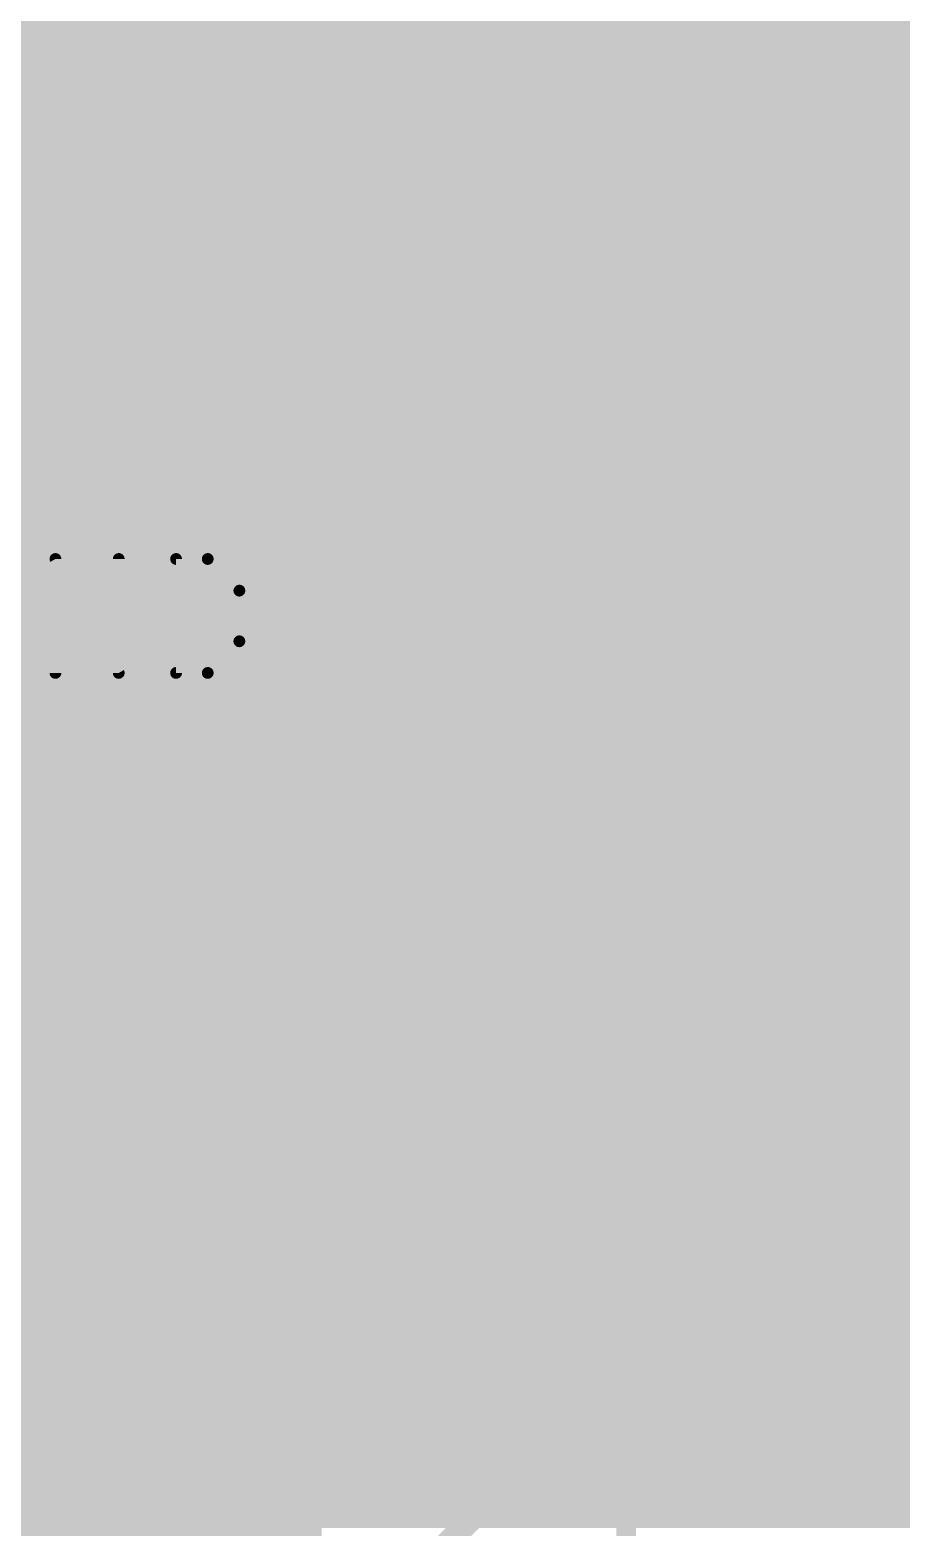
# Model space of a CAD drawing. Extents: x -50 to 50, y 0 to 88.
# Drawn here: x -13.32 to -7.68, y 9.76 to 19.44 of the extents above; entities that cross this region are included whole.
import ezdxf

# ---------------------------------------------------------------- set-up
doc = ezdxf.new("R2010")
doc.units = 0
for name, color, linetype in [('1', 12, 'CONTINUOUS'), ('16', 132, 'CONTINUOUS'), ('17', 110, 'CONTINUOUS'), ('21', 253, 'CONTINUOUS')]:
    doc.layers.add(name, color=color, linetype=linetype)

# ---------------------------------------------------------------- blocks, each defined once
blk = doc.blocks.new('RECT')
blk.add_solid([(-0.5, -0.5), (0.5, -0.5), (-0.5, 0.5), (0.5, 0.5)])
blk = doc.blocks.new('ROUNDP')
at = {"const_width": 0.5}
blk.add_lwpolyline([(0, -0.25, 1), (0, 0.25, 1), (0, -0.25)], format="xyb", dxfattribs=at)

msp = doc.modelspace()

# ---------------------------------------------------------------- linework, layer by layer
at = {"layer": '1'}
for points, const_width in [([(-10.16, 17.78), (-10.16, 21.59)], 2), ([(-11.5624, 20.302), (-11.5624, 17.501)], 0.5), ([(-8.7576, 18.6257), (-8.7576, 19.6876)], 0.5), ([(-49.4738, 19.5), (-11.5624, 19.5)], 0.5), ([(-8.7576, 19.5), (3.6776, 19.5)], 0.5), ([(-7.899, 19.1824), (-8.4144, 18.9689)], 0.5), ([(-7.341, 19.1824), (-7.899, 19.1824)], 0.5), ([(-49.4738, 19), (-11.5624, 19)], 0.5), ([(-8.7576, 19), (-8.3393, 19)], 0.5), ([(-8.4144, 18.9689), (-8.7576, 18.6257)], 0.5), ([(-7.62, 13.97), (-7.62, 17.78)], 2), ([(-49.4738, 18.5), (-11.5624, 18.5)], 0.5), ([(-49.4738, 18), (-11.5624, 18)], 0.5), ([(-49.4738, 17.5), (-11.562, 17.5)], 0.5), ([(-11.5624, 17.501), (-11.3489, 16.9856)], 0.5), ([(-49.4738, 17), (-11.3549, 17)], 0.5), ([(-11.3489, 16.9856), (-10.9544, 16.5911)], 0.5), ([(-9.3656, 16.5911), (-9.0224, 16.9343)], 0.5), ([(-9.0224, 16.9343), (-9.0224, 15.8724)], 0.5), ([(-10.9544, 16.5911), (-10.439, 16.3776)], 0.5), ([(-9.881, 16.3776), (-9.3656, 16.5911)], 0.5), ([(-49.4738, 16.5), (-10.7345, 16.5)], 0.5), ([(-9.5855, 16.5), (-9.0224, 16.5)], 0.5), ([(-10.439, 16.3776), (-9.881, 16.3776)], 0.5), ([(-49.4738, 16), (-9.0224, 16)], 0.5), ([(-11.8084, 15.8724), (-12.5076, 15.5828)], 0.5), ([(-9.0224, 15.8724), (-11.8084, 15.8724)], 0.5), ([(-12.5076, 15.5828), (-13.0428, 15.0476)], 0.5), ([(-49.4738, 15.5), (-12.5904, 15.5)], 0.5), ([(-17.78, 7.62), (-11.43, 13.97)], 3), ([(-11.43, 13.97), (-7.62, 13.97)], 3), ([(-13.0428, 15.0476), (-19.3928, 8.6976)], 0.5), ([(-49.4738, 15), (-13.0904, 15)], 0.5), ([(-13.6927, 9.0169), (-10.642, 12.0676)], 0.5), ([(-10.642, 12.0676), (-7.2416, 12.0676)], 0.5), ([(-10.7096, 12), (-5.883, 12)], 0.5), ([(-11.2096, 11.5), (-4.5568, 11.5)], 0.5), ([(-11.7096, 11), (-4.0568, 11)], 0.5), ([(-12.2096, 10.5), (-3.5568, 10.5)], 0.5), ([(-12.7096, 10), (-3.0694, 10)], 0.5)]:
    msp.add_lwpolyline(points, dxfattribs=dict(at, const_width=const_width))
for points, const_width in [([(-11.5624, 19.375, 1), (-11.5624, 19.625)], 0.25), ([(-8.7576, 19.625, 1), (-8.7576, 19.375)], 0.25), ([(-7.899, 19.3074, 1), (-7.899, 19.0574)], 0.25), ([(-7.8511, 19.0669, 1), (-7.9468, 19.2979)], 0.25), ([(-11.5624, 18.875, 1), (-11.5624, 19.125)], 0.25), ([(-8.7576, 19.125, 1), (-8.7576, 18.875)], 0.25), ([(-8.4622, 19.0844, 1), (-8.3666, 18.8534)], 0.25), ([(-8.326, 18.8805, 1), (-8.5028, 19.0573)], 0.25), ([(-8.3393, 18.875, 1), (-8.3393, 19.125)], 0.25), ([(-8.846, 18.7141, 1), (-8.6692, 18.5373)], 0.25), ([(-7.12, 17.78, 1), (-8.12, 17.78)], 1), ([(-11.5624, 18.375, 1), (-11.5624, 18.625)], 0.25), ([(-8.8826, 18.6257, 1), (-8.6326, 18.6257)], 0.25), ([(-11.5624, 17.875, 1), (-11.5624, 18.125)], 0.25), ([(-10.66, 17.78, 1), (-9.66, 17.78)], 1), ([(-11.4469, 17.5489, 1), (-11.6779, 17.4532)], 0.25), ([(-11.562, 17.375, 1), (-11.562, 17.625)], 0.25), ([(-11.6874, 17.501, 1), (-11.4374, 17.501)], 0.25), ([(-11.2605, 17.074, 1), (-11.4373, 16.8972)], 0.25), ([(-11.3549, 16.875, 1), (-11.3549, 17.125)], 0.25), ([(-11.4644, 16.9378, 1), (-11.2334, 17.0334)], 0.25), ([(-8.8974, 16.9343, 1), (-9.1474, 16.9343)], 0.25), ([(-8.934, 16.8459, 1), (-9.1108, 17.0227)], 0.25), ([(-10.9066, 16.7066, 1), (-11.0022, 16.4756)], 0.25), ([(-9.3178, 16.4756, 1), (-9.4134, 16.7066)], 0.25), ([(-11.0428, 16.5027, 1), (-10.866, 16.6795)], 0.25), ([(-10.7345, 16.375, 1), (-10.7345, 16.625)], 0.25), ([(-9.5855, 16.625, 1), (-9.5855, 16.375)], 0.25), ([(-9.454, 16.6795, 1), (-9.2772, 16.5027)], 0.25), ([(-9.0224, 16.375, 1), (-9.0224, 16.625)], 0.25), ([(-10.439, 16.5026, 1), (-10.439, 16.2526)], 0.25), ([(-10.4868, 16.2621, 1), (-10.3911, 16.4931)], 0.25), ([(-9.9289, 16.4931, 1), (-9.8332, 16.2621)], 0.25), ([(-9.881, 16.2526, 1), (-9.881, 16.5026)], 0.25), ([(-9.0224, 15.875, 1), (-9.0224, 16.125)], 0.25), ([(-11.8084, 15.9974, 1), (-11.8084, 15.7474)], 0.25), ([(-11.7606, 15.7569, 1), (-11.8562, 15.9879)], 0.25), ([(-9.0224, 15.7474, 1), (-9.0224, 15.9974)], 0.25), ([(-9.1474, 15.8724, 1), (-8.8974, 15.8724)], 0.25), ([(-12.5555, 15.6983, 1), (-12.4598, 15.4673)], 0.25), ([(-12.4192, 15.4944, 1), (-12.596, 15.6712)], 0.25), ([(-12.5904, 15.375, 1), (-12.5904, 15.625)], 0.25), ([(-11.43, 14.72, 1), (-11.43, 13.22)], 1.5), ([(-10.8997, 13.4397, 1), (-11.9603, 14.5003)], 1.5), ([(-7.62, 13.22, 1), (-7.62, 14.72)], 1.5), ([(-12.9544, 14.9592, 1), (-13.1312, 15.136)], 0.25), ([(-13.1312, 15.136, 1), (-12.9544, 14.9592)], 0.25), ([(-13.0904, 14.875, 1), (-13.0904, 15.125)], 0.25), ([(-8.12, 13.97, 1), (-7.12, 13.97)], 1), ([(-10.642, 12.1926, 1), (-10.642, 11.9426)], 0.25), ([(-10.5536, 11.9792, 1), (-10.7304, 12.156)], 0.25), ([(-10.7096, 12.125, 1), (-10.7096, 11.875)], 0.25), ([(-11.2096, 11.625, 1), (-11.2096, 11.375)], 0.25), ([(-11.7096, 11.125, 1), (-11.7096, 10.875)], 0.25), ([(-12.2096, 10.625, 1), (-12.2096, 10.375)], 0.25), ([(-12.7096, 10.125, 1), (-12.7096, 9.875)], 0.25)]:
    msp.add_lwpolyline(points, format="xyb", dxfattribs=dict(at, const_width=const_width))
at = {"layer": '16'}
for points, const_width in [([(-23.7144, 19.5), (15.2186, 19.5)], 0.5), ([(-24.2144, 19), (15.2186, 19)], 0.5), ([(-10.3602, 18.7864), (-10.7301, 18.6332)], 0.5), ([(-9.9598, 18.7864), (-10.3602, 18.7864)], 0.5), ([(-9.5899, 18.6332), (-9.9598, 18.7864)], 0.5), ([(-7.8202, 18.7864), (-8.1901, 18.6332)], 0.5), ([(-7.4198, 18.7864), (-7.8202, 18.7864)], 0.5), ([(-10.7301, 18.6332), (-11.0132, 18.3501)], 0.5), ([(-9.3068, 18.3501), (-9.5899, 18.6332)], 0.5), ([(-8.1901, 18.6332), (-8.4732, 18.3501)], 0.5), ([(-24.7144, 18.5), (-10.8633, 18.5)], 0.5), ([(-9.4567, 18.5), (-8.3233, 18.5)], 0.5), ([(-11.0132, 18.3501), (-11.1664, 17.9802)], 0.5), ([(-9.1536, 17.9802), (-9.3068, 18.3501)], 0.5), ([(-8.4732, 18.3501), (-8.6264, 17.9802)], 0.5), ([(-25.2144, 18), (-11.1582, 18)], 0.5), ([(-11.1664, 17.9802), (-11.1664, 17.5798)], 0.5), ([(-9.1618, 18), (-8.6182, 18)], 0.5), ([(-9.1536, 17.5798), (-9.1536, 17.9802)], 0.5), ([(-8.6264, 17.9802), (-8.6264, 17.5798)], 0.5), ([(-11.1664, 17.5798), (-11.0132, 17.2099)], 0.5), ([(-9.3068, 17.2099), (-9.1536, 17.5798)], 0.5), ([(-8.6264, 17.5798), (-8.4732, 17.2099)], 0.5), ([(-25.7144, 17.5), (-11.1333, 17.5)], 0.5), ([(-9.1867, 17.5), (-8.5933, 17.5)], 0.5), ([(-11.0132, 17.2099), (-10.7301, 16.9268)], 0.5), ([(-9.5899, 16.9268), (-9.3068, 17.2099)], 0.5), ([(-8.4732, 17.2099), (-8.1901, 16.9268)], 0.5), ([(-26.1914, 17), (-10.8033, 17)], 0.5), ([(-9.5167, 17), (-8.2633, 17)], 0.5), ([(-10.7301, 16.9268), (-10.3602, 16.7736)], 0.5), ([(-9.9598, 16.7736), (-9.5899, 16.9268)], 0.5), ([(-8.1901, 16.9268), (-7.8202, 16.7736)], 0.5), ([(-10.3602, 16.7736), (-9.9598, 16.7736)], 0.5), ([(-7.8202, 16.7736), (-7.4198, 16.7736)], 0.5), ([(-26.1914, 16.5), (6.984, 16.5)], 0.5), ([(-26.1914, 16), (6.484, 16)], 0.5), ([(-26.1914, 15.5), (5.984, 15.5)], 0.5), ([(-26.1914, 15), (5.484, 15)], 0.5), ([(-8.2296, 12.0396), (-5.1816, 15.0876)], 0.1524), ([(-26.1914, 14.5), (4.984, 14.5)], 0.5), ([(-26.1914, 14), (-4.5076, 14)], 0.5), ([(-26.1914, 13.5), (-5.783, 13.5)], 0.5), ([(-26.1914, 13), (-6.1428, 13)], 0.5), ([(-26.1914, 12.5), (-6.1428, 12.5)], 0.5), ([(-26.1914, 12), (-5.883, 12)], 0.5), ([(-12.6492, 7.62), (-8.2296, 12.0396)], 0.1524), ([(-8.2296, 12.0396), (0, 3.81)], 0.1524), ([(-26.1914, 11.5), (16.322, 11.5)], 0.5), ([(-26.1914, 11), (16.822, 11)], 0.5), ([(-26.1914, 10.5), (17.322, 10.5)], 0.5), ([(-26.1914, 10), (17.822, 10)], 0.5)]:
    msp.add_lwpolyline(points, dxfattribs=dict(at, const_width=const_width))
for points, const_width in [([(-10.3602, 18.9114, 1), (-10.3602, 18.6614)], 0.25), ([(-10.3123, 18.6709, 1), (-10.408, 18.9019)], 0.25), ([(-9.912, 18.9019, 1), (-10.0076, 18.6709)], 0.25), ([(-9.9598, 18.6614, 1), (-9.9598, 18.9114)], 0.25), ([(-7.8202, 18.9114, 1), (-7.8202, 18.6614)], 0.25), ([(-7.7723, 18.6709, 1), (-7.868, 18.9019)], 0.25), ([(-10.7779, 18.7487, 1), (-10.6822, 18.5177)], 0.25), ([(-10.6417, 18.5448, 1), (-10.8185, 18.7216)], 0.25), ([(-9.5015, 18.7216, 1), (-9.6783, 18.5448)], 0.25), ([(-9.6378, 18.5177, 1), (-9.5421, 18.7487)], 0.25), ([(-8.2379, 18.7487, 1), (-8.1422, 18.5177)], 0.25), ([(-8.1017, 18.5448, 1), (-8.2785, 18.7216)], 0.25), ([(-10.8633, 18.375, 1), (-10.8633, 18.625)], 0.25), ([(-9.4567, 18.625, 1), (-9.4567, 18.375)], 0.25), ([(-8.3233, 18.375, 1), (-8.3233, 18.625)], 0.25), ([(-10.8977, 18.3022, 1), (-11.1287, 18.3979)], 0.25), ([(-9.1913, 18.3979, 1), (-9.4223, 18.3022)], 0.25), ([(-8.3577, 18.3022, 1), (-8.5887, 18.3979)], 0.25), ([(-11.1016, 18.4385, 1), (-10.9248, 18.2617)], 0.25), ([(-9.3952, 18.2617, 1), (-9.2184, 18.4385)], 0.25), ([(-8.5616, 18.4385, 1), (-8.3848, 18.2617)], 0.25), ([(-11.0414, 17.9802, 1), (-11.2914, 17.9802)], 0.25), ([(-11.1582, 17.875, 1), (-11.1582, 18.125)], 0.25), ([(-9.1618, 18.125, 1), (-9.1618, 17.875)], 0.25), ([(-9.0286, 17.9802, 1), (-9.2786, 17.9802)], 0.25), ([(-8.5014, 17.9802, 1), (-8.7514, 17.9802)], 0.25), ([(-8.6182, 17.875, 1), (-8.6182, 18.125)], 0.25), ([(-11.2819, 18.028, 1), (-11.0509, 17.9323)], 0.25), ([(-9.2691, 17.9323, 1), (-9.0381, 18.028)], 0.25), ([(-8.7419, 18.028, 1), (-8.5109, 17.9323)], 0.25), ([(-11.0509, 17.6276, 1), (-11.2819, 17.532)], 0.25), ([(-9.0381, 17.532, 1), (-9.2691, 17.6276)], 0.25), ([(-8.5109, 17.6276, 1), (-8.7419, 17.532)], 0.25), ([(-11.1333, 17.375, 1), (-11.1333, 17.625)], 0.25), ([(-9.1867, 17.625, 1), (-9.1867, 17.375)], 0.25), ([(-8.5933, 17.375, 1), (-8.5933, 17.625)], 0.25), ([(-11.2914, 17.5798, 1), (-11.0414, 17.5798)], 0.25), ([(-9.2786, 17.5798, 1), (-9.0286, 17.5798)], 0.25), ([(-8.7514, 17.5798, 1), (-8.5014, 17.5798)], 0.25), ([(-10.9248, 17.2983, 1), (-11.1016, 17.1215)], 0.25), ([(-9.2184, 17.1215, 1), (-9.3952, 17.2983)], 0.25), ([(-8.3848, 17.2983, 1), (-8.5616, 17.1215)], 0.25), ([(-11.1287, 17.1621, 1), (-10.8977, 17.2578)], 0.25), ([(-9.4223, 17.2578, 1), (-9.1913, 17.1621)], 0.25), ([(-8.5887, 17.1621, 1), (-8.3577, 17.2578)], 0.25), ([(-10.8033, 16.875, 1), (-10.8033, 17.125)], 0.25), ([(-9.5167, 17.125, 1), (-9.5167, 16.875)], 0.25), ([(-8.2633, 16.875, 1), (-8.2633, 17.125)], 0.25), ([(-10.6822, 17.0423, 1), (-10.7779, 16.8113)], 0.25), ([(-10.8185, 16.8384, 1), (-10.6417, 17.0152)], 0.25), ([(-9.6783, 17.0152, 1), (-9.5015, 16.8384)], 0.25), ([(-9.5421, 16.8113, 1), (-9.6378, 17.0423)], 0.25), ([(-8.1422, 17.0423, 1), (-8.2379, 16.8113)], 0.25), ([(-8.2785, 16.8384, 1), (-8.1017, 17.0152)], 0.25), ([(-10.3602, 16.8986, 1), (-10.3602, 16.6486)], 0.25), ([(-10.408, 16.6581, 1), (-10.3123, 16.8891)], 0.25), ([(-10.0076, 16.8891, 1), (-9.912, 16.6581)], 0.25), ([(-9.9598, 16.6486, 1), (-9.9598, 16.8986)], 0.25), ([(-7.8202, 16.8986, 1), (-7.8202, 16.6486)], 0.25), ([(-7.868, 16.6581, 1), (-7.7723, 16.8891)], 0.25), ([(-8.2027, 12.0665, 1), (-8.2565, 12.0127)], 0.0762), ([(-8.2565, 12.0665, 1), (-8.2027, 12.0127)], 0.0762), ([(-8.2027, 12.0127, 1), (-8.2565, 12.0665)], 0.0762)]:
    msp.add_lwpolyline(points, format="xyb", dxfattribs=dict(at, const_width=const_width))
at = {"layer": '21'}
for points, const_width in [([(-10.9883, 18.68, 1), (-11.0518, 18.68)], 0.0635), ([(-11.02, 18.7117, 1), (-11.02, 18.6483)], 0.0635), ([(-11.0518, 18.08, 1), (-10.9883, 18.08)], 0.0635), ([(-10.9884, 18.0833, 1), (-11.0516, 18.0767)], 0.0635), ([(-10.82, 16.2117, 1), (-10.82, 16.1483)], 0.0635), ([(-10.8516, 16.1767, 1), (-10.7884, 16.1833)], 0.0635), ([(-13.1326, 16.0147, 1), (-13.1707, 16.0147)], 0.0381), ([(-13.135, 16.024, 1), (-13.1683, 16.0054)], 0.0381), ([(-12.7233, 16.0147, 1), (-12.7614, 16.0147)], 0.0381), ([(-12.3523, 16.0147, 1), (-12.3904, 16.0147)], 0.0381), ([(-12.3713, 16.0338, 1), (-12.3713, 15.9957)], 0.0381), ([(-11.9621, 15.8101, 0.4142), (-12.1667, 16.0147)], 0.0762), ([(-12.1667, 16.0338, 1), (-12.1667, 15.9957)], 0.0381), ([(-12.1667, 15.9957, 1), (-12.1667, 16.0338)], 0.0381), ([(-11.9431, 15.8101, 1), (-11.9812, 15.8101)], 0.0381), ([(-11.9812, 15.8101, 1), (-11.9431, 15.8101)], 0.0381), ([(-12.1667, 15.2781, 0.4142), (-11.9621, 15.4827)], 0.0762), ([(-11.9431, 15.4827, 1), (-11.9812, 15.4827)], 0.0381), ([(-11.9812, 15.4827, 1), (-11.9431, 15.4827)], 0.0381), ([(-13.1707, 15.2781, 1), (-13.1326, 15.2781)], 0.0381), ([(-12.7614, 15.2781, 1), (-12.7233, 15.2781)], 0.0381), ([(-12.759, 15.2688, 1), (-12.7257, 15.2874)], 0.0381), ([(-12.3713, 15.2972, 1), (-12.3713, 15.2591)], 0.0381), ([(-12.3904, 15.2781, 1), (-12.3523, 15.2781)], 0.0381), ([(-12.1667, 15.2971, 1), (-12.1667, 15.259)], 0.0381), ([(-12.1667, 15.2591, 1), (-12.1667, 15.2972)], 0.0381), ([(-9.4283, 14.12, 1), (-9.4918, 14.12)], 0.0635), ([(-9.46, 14.0883, 1), (-9.46, 14.1518)], 0.0635)]:
    msp.add_lwpolyline(points, format="xyb", dxfattribs=dict(at, const_width=const_width))
for points, const_width in [([(-11.02, 18.68), (-4.22, 18.68)], 0.127), ([(-11.02, 18.08), (-11.02, 18.68)], 0.127), ([(-10.82, 16.18), (-11.02, 18.08)], 0.127), ([(-4.42, 16.18), (-10.82, 16.18)], 0.127), ([(-13.1516, 15.2781), (-13.1516, 16.0147)], 0.0762), ([(-13.1516, 16.0147), (-12.7424, 15.2781)], 0.0762), ([(-12.7424, 15.2781), (-12.7424, 16.0147)], 0.0762), ([(-12.3713, 15.2781), (-12.3713, 16.0147)], 0.0762), ([(-12.3713, 16.0147), (-12.1667, 16.0147)], 0.0762), ([(-11.9621, 15.8101), (-11.9621, 15.4827)], 0.0762), ([(-12.1667, 15.2781), (-12.3713, 15.2781)], 0.0762), ([(-9.46, 14.12), (-21.02, 14.12)], 0.127), ([(-9.46, 1.62), (-9.46, 14.12)], 0.127)]:
    msp.add_lwpolyline(points, dxfattribs=dict(at, const_width=const_width))

# ---------------------------------------------------------------- block references
at = {"layer": '17', "xscale": 1.208, "yscale": 1.208}
for p in [(-10.16, 17.78), (-10.16, 17.78), (-7.62, 17.78), (-7.62, 17.78)]:
    msp.add_blockref('ROUNDP', p, dxfattribs=at)
at = {"layer": '21', "xscale": 2.54, "yscale": 5.588}
msp.add_blockref('RECT', (-12.7, 11.43), dxfattribs=at)

doc.saveas('drawing.dxf')
